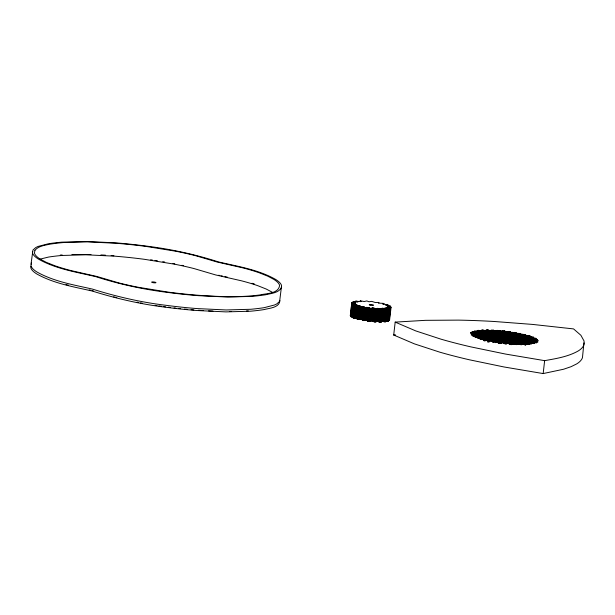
<?xml version="1.0" encoding="UTF-8"?>
<svg xmlns="http://www.w3.org/2000/svg" width="615" height="615" viewBox="0 0 615 615"><rect width="100%" height="100%" fill="white"/><g stroke="black" fill="none" stroke-linecap="round" stroke-linejoin="round"><path stroke-width="0.92" d="M529.331 343.201L531.352 344L525.91 343.562L527.355 344.362L526.379 344.423L521.874 343.739L522.665 344.508L521.543 344.515L517.246 343.724L517.353 344.438L512.303 343.508L511.703 344.146L508.513 343.232L505.83 343.639L503.224 342.693L499.918 342.932L497.973 341.986L492.976 341.855L494.099 330.463C491.216 329.986 489.947 331.024 486.273 329.932M30.973 264.304L32.964 250.036L35.755 247.561L38.022 246.454L48.37 243.771A158.193 28.828 6.5 0 1 61.761 242.156L86.4 241.464L115.397 242.848A105.119 19.157 6.5 0 1 146.186 246.069C170.678 249.113 194.87 254.31 218.356 261.882C237.79 266.487 258.108 269.508 275.712 279.471A105.119 19.157 6.5 0 1 281.578 285.698L279.633 301.388L276.85 303.871L274.582 304.971L264.227 307.661A158.193 28.828 6.5 0 1 250.835 309.268L226.197 309.96L197.207 308.584A105.119 19.157 6.5 0 1 166.411 305.355C141.266 302.372 116.573 296.638 92.442 289.096C73.562 284.807 53.943 281.578 36.885 271.953A105.119 19.157 6.5 0 1 31.019 265.726L31.496 262.951M351.565 315.918L350.289 315.649L351.818 302.519L355.893 302.542L352.81 301.742L353.248 301.573L357.876 301.896M350.604 315.718L351.818 302.519M357.638 318.409L353.179 317.924L354.655 305.009L357.107 304.748L356.516 304.41L354.855 304.256L353.387 317.163L350.827 316.61L352.08 302.811M350.827 316.61L351.519 312.904M351.726 311.059L352.041 308.3M352.357 305.532L352.564 303.687L355.601 303.664M351.157 316.871L352.418 302.88M351.519 316.925L352.987 304.018L352.564 303.687M351.903 316.979L352.987 304.018M352.249 317.033L353.371 304.071M352.579 317.071L353.725 304.118M352.879 317.109L354.048 304.164M353.148 317.14L354.855 304.256M353.594 317.186L353.979 314.15M354.225 311.651L354.54 308.884M354.855 306.116L355.063 304.271M353.771 317.202L353.986 315.357M355.032 306.139L355.247 304.294M353.863 318.186L355.332 305.278L354.655 305.009M354.232 318.224L355.708 305.309L360.082 305.801M354.617 318.255L356.093 305.348M354.97 318.286L356.439 305.371M355.293 318.309L356.762 305.394M355.585 318.324L357.054 305.417M355.839 318.339L357.307 305.432M356.07 318.347L357.538 305.44M356.262 318.355L357.73 305.447M356.423 318.362L357.899 305.447M356.562 318.362L358.03 305.455M356.746 318.362L358.222 305.455M356.923 318.362L358.391 305.455M357.092 318.362L358.56 305.455M362.612 319.685L357.177 319.223L358.791 305.463M357.177 319.223L358.922 305.471M357.83 316.233L358.238 311.928M358.46 310.706L358.976 305.478M357.93 316.195L358.268 312.874M358.56 310.66L359.114 305.494M358.038 316.164L358.245 314.319M358.668 310.629L358.876 308.784M358.145 319.477L359.614 306.562L358.645 306.316L360.082 305.832M358.491 319.485L359.96 306.578L364.08 306.777L362.42 320.392C365.587 319.669 368.108 321.491 370.745 320.999L372.329 308.038L376.011 308.991L377.456 308.645L375.942 321.799L374.535 321.906L372.652 321.13L374.043 308.192M358.845 319.493L360.313 306.585M359.16 319.5L360.628 306.585M359.444 319.5L360.913 306.585M359.698 319.5L361.166 306.585M359.913 319.493L361.389 306.585M360.106 319.485L361.582 306.578M360.267 319.477L361.735 306.57M360.398 319.477L361.874 306.562M360.505 319.469L361.981 306.554M360.651 319.454L362.127 306.539M360.782 319.439L362.25 306.524M360.913 319.423L362.381 306.508M361.043 319.416L362.573 306.501M361.159 319.416L362.689 306.501M361.266 319.416L362.835 306.516L361.474 319.439M361.697 319.493L363.165 306.585M362.02 319.562L363.496 306.654M362.42 320.392L363.819 306.724M362.742 318.017L364.003 306.947M362.888 317.955L363.165 315.088M363.411 313.35L363.796 309.553M363.58 320.607L365.056 307.692C367.785 306.401 369.992 309.207 372.329 308.038M363.865 320.592L365.341 307.677M364.149 320.569L365.618 307.661M364.395 320.553L365.871 307.638M364.618 320.53L366.086 307.623M364.81 320.507L366.279 307.6M364.972 320.492L366.44 307.577M365.11 320.469L366.578 307.554M365.218 320.446L366.694 307.538M365.31 320.43L366.855 307.5M365.471 320.384L366.94 307.477M365.541 320.354L367.086 307.423M365.702 320.315L367.263 307.392M365.833 320.3L367.355 307.385M365.925 320.3L367.478 307.392M366.079 320.307L367.547 307.4M366.34 320.354L367.808 307.439M366.701 320.407L368.177 307.492M367.07 320.461L368.546 307.546M367.439 320.515L368.839 307.592M367.547 320.561L368.939 307.615M367.655 320.846L369.038 307.669M367.77 320.945L369.177 307.984M367.855 321.015L369.323 308.1M367.962 321.084L369.43 308.169M368.085 321.153L369.561 308.246M368.239 321.238L369.715 308.33M368.4 321.322L369.876 308.407M369.646 321.468L371.114 308.553M369.838 321.43L371.306 308.515M370.022 321.384L371.498 308.476M370.184 321.345L371.652 308.438M370.315 321.307L371.791 308.392M370.43 321.268L371.898 308.353M370.514 321.23L372.06 308.284M370.637 321.161L372.198 308.123M370.745 320.999L372.467 308.023M370.96 320.938L372.536 308.03M371.068 320.938L372.798 308.054M371.329 320.961L373.174 308.092M371.706 320.999L373.551 308.123M372.613 321.115L373.843 308.146M372.536 321.084L373.92 308.161M372.767 321.176L374.166 308.23M372.875 321.268L374.297 308.307M374.42 308.399L373.074 321.384L374.55 308.469M373.174 321.422L374.643 308.515M373.29 321.476L374.758 308.569M373.436 321.537L374.904 308.622M373.605 321.599L375.073 308.692M373.797 321.668L375.265 308.761M374.02 321.745L375.496 308.838M374.281 321.829L375.75 308.914M374.535 321.906L376.011 308.991M375.734 321.976L377.326 308.361L382.73 309.176L381.638 308.407M375.819 321.922L377.41 308.361M375.942 321.799L377.656 308.369M376.188 321.276L378.002 308.376M376.534 321.284L378.348 308.384M376.872 321.291L378.609 308.392M381.308 318.455L380.993 321.222L385.674 321.783L387.143 308.868L382.799 308.307L381.262 322.083L380.224 322.099L377.264 321.314L378.694 308.399M377.364 321.33L378.786 308.415M377.533 321.376L378.894 308.438M377.648 321.407L379.117 308.499M377.764 321.453L379.232 308.546M377.871 321.499L379.347 308.584M378.002 321.545L379.478 308.63M378.102 321.576L379.57 308.668M378.225 321.614L379.693 308.707M378.371 321.66L379.839 308.745M378.548 321.707L380.016 308.799M378.755 321.76L380.224 308.853M378.994 321.822L380.462 308.907M379.255 321.883L380.731 308.976M379.555 321.953L381.031 309.045M379.893 322.029L381.362 309.114M380.224 322.099L381.692 309.184M381.554 315.172L381.769 313.327M381.623 315.687L381.938 312.92M382.253 310.16L382.799 308.307M381.262 322.083L381.292 318.97M381.577 317.186L381.923 313.435M382.207 311.651L382.445 308.822M381.177 321.937L382.753 308.3M381.492 321.238L382.907 308.315M381.631 321.261L383.03 308.338M381.777 321.291L383.245 308.384M381.938 321.33L383.406 308.423M382.1 321.376L383.568 308.469M382.276 321.422L383.745 308.507M382.399 321.445L383.875 308.538M382.561 321.484L384.029 308.569M382.745 321.514L384.214 308.607M382.961 321.56L384.437 308.653M383.214 321.607L384.683 308.699M383.499 321.66L384.967 308.745M383.806 321.707L385.282 308.799M384.152 321.76L385.62 308.853M384.529 321.822L386.005 308.914M384.898 321.876L386.366 308.961M385.674 321.783L385.551 319.1M385.889 317.009L386.182 313.565M386.52 311.474L386.812 308.038L384.982 308.015M378.694 303.126L383.214 303.356L384.183 303.61L382.768 304.125L387.504 304.648L388.18 304.909L385.705 305.186L390.21 305.963L390.533 306.216L387.25 306.239L391.079 307.185L386.943 307.385L390.025 308.184L388.549 321.091L385.482 320.969L385.697 319.124M385.905 317.279L386.328 313.589M386.535 311.743L386.812 308.038M385.528 321.699L386.958 308.061M385.866 321.022L387.135 308.084M386.105 321.053L387.335 308.115M386.374 321.084L387.573 308.146M386.674 321.122L388.142 308.215L390.025 308.184M387.004 321.161L388.472 308.246M387.358 321.191L388.826 308.284M387.742 321.23L389.21 308.315M388.111 321.261L389.579 308.346M388.411 320.092L388.726 317.325M388.934 315.48L389.357 311.79M389.564 309.952L389.779 308.107M389.995 307.369L388.526 320.284L389.549 320.315L388.949 319.946M388.857 320.3L390.325 307.385M389.21 320.307L390.686 307.4M389.549 320.315L391.079 307.185M393.708 335.021L395.184 322.114L425.48 320.33L458.467 320.123A199.936 36.439 6.5 0 1 494.145 321.484L532.505 324.413L573.564 328.91L580.891 335.283L584.096 341.087L582.474 357.553A199.936 36.439 6.5 0 1 576.693 363.903L571.051 366.694L563.586 369.238L543.168 373.566L504.023 366.971L469.499 359.813A199.936 36.439 6.5 0 1 439.61 352.111L414.349 343.846L393.708 335.021L395.537 334.875M473.827 335.506L474.142 332.715L475.118 332.538M473.981 335.244C476.625 332 464.625 332.554 474.142 332.715M474.096 335.513L474.411 332.746M474.211 335.521L474.526 332.753M474.326 335.529L474.749 332.761M474.457 335.529L474.934 331.831L476.94 331.808L476.41 336.428M474.626 335.413L474.949 332.477L472.12 331.777M474.803 335.306L474.949 332.477M474.849 335.559L475.264 331.877M475.18 336.543L475.702 331.931M475.441 336.582L475.972 331.969M475.556 336.597L476.087 331.985M475.679 336.605L476.21 332M475.741 336.613L476.356 332M476.302 333.53L476.51 331.685L474.434 331.039L479.585 331.27L477.586 330.432L478.378 330.347L483.021 330.878M476.11 336.52L476.694 331.085M476.302 335.421L476.51 331.685M476.325 336.659L476.956 331.124M476.763 336.72L477.394 331.193M476.986 337.697L477.724 331.239M477.409 337.766L478.147 331.308M477.663 337.812L478.393 331.354M477.77 337.827L478.508 331.377M477.893 337.843L478.624 331.393M477.955 337.85L478.747 331.4L478.047 337.858M478.447 337.789L479.177 331.331M478.731 336.966L479.223 333.03M478.831 337.689L479.508 331.208M478.908 337.943L479.754 330.562M479.177 337.989L480.015 330.609M479.423 338.027L480.261 330.655M482.744 339.626C486.788 338.273 475.841 339.149 479.838 338.112L480.684 330.732M480.046 339.088L480.991 330.793M480.438 339.173L481.384 330.87M480.669 339.219L481.614 330.924M480.769 339.242L481.714 330.939M480.945 339.272L481.829 330.962M481.007 339.272L481.999 330.978M481.545 339.234L482.583 330.032L481.568 330.078L483.006 330.862L482.045 339.196M481.822 339.057L482.237 335.367M482.452 333.522L482.767 330.755M481.968 339.334L482.675 330.047M482.229 339.388L483.013 330.117M482.521 339.449L483.282 330.163M482.79 339.503L483.567 330.224M483.036 339.557L483.836 330.278M483.259 339.603L484.082 330.332M483.744 338.765L484.689 330.47L484.312 330.378M483.813 340.679L484.689 330.47M484.166 340.764L484.966 330.532M484.366 340.818L485.32 330.624M484.466 340.841L485.527 330.678M484.735 339.957L485.619 330.701M484.797 339.964L485.888 330.739L487.095 330.701L486.257 329.94M485.42 339.949L486.465 330.724M485.527 340.564L485.735 338.719M486.158 335.029L486.365 333.184M485.627 340.633L485.835 338.788M486.15 336.021L486.465 333.253M485.781 340.725L485.988 338.88M486.196 337.035L486.934 330.586M485.896 340.856L487.034 330.639M486.257 340.08L487.418 329.94M486.35 340.095L487.503 329.955M486.657 340.172L487.81 330.024M486.896 340.226L488.049 330.086M487.157 340.295L488.31 330.147M487.395 340.349L488.548 330.209M487.61 340.41L488.771 330.263M492.83 341.479C492.677 339.98 487.995 341.971 487.803 340.464L488.971 330.317M488.002 342.094L489.302 330.409M488.033 342.071L488.241 340.187L482.744 339.649M488.279 341.548L489.54 330.486M488.579 341.64L489.84 330.578M488.748 341.702L490.009 330.632M488.925 341.748L490.094 330.655M489.04 341.771L490.301 330.701M489.086 341.771L490.347 330.709M489.732 341.779L490.993 330.716M490.416 340.149L490.824 335.682M491.047 334.622L491.57 330.009M490.478 340.756L491.562 330.524M490.486 340.871L491.693 330.662M491.47 341.125L492.73 330.055L491.585 341.148M491.854 341.225L493.115 330.155M492.062 341.287L493.322 330.217M492.284 341.356L493.545 330.286M492.484 341.417L493.745 330.347M492.669 341.479L493.93 330.409M493.007 342.555L494.099 330.463M493.199 342.624L494.375 330.562M493.545 341.794L494.568 330.632M493.676 341.855L494.806 330.732M493.822 341.902L494.937 330.785M493.93 341.925L495.006 330.816M493.976 341.932L495.236 330.87C500.041 330.493 506.03 331.324 510.819 332.377C514.401 332.046 516.077 333.553 519.283 333.43C518.876 334.206 529.123 334.637 524.903 335.298M494.668 341.971L495.928 330.901M495.359 342.009L496.62 330.947M495.375 342.686L496.782 330.616M495.444 342.563L496.897 330.478M495.598 342.409L497.02 330.378M495.744 342.309L497.166 330.301L495.851 342.294M497.105 342.394L498.442 330.401M497.174 342.417L498.542 330.424M497.397 342.493L498.765 330.509M497.566 342.555L498.926 330.57M497.743 342.624L499.111 330.639M497.904 342.693L499.265 330.701M498.05 342.747L499.411 330.762M498.173 342.809L499.541 330.816M498.381 342.901L499.749 330.916M498.527 342.978L499.895 330.985M498.696 343.07L500.064 331.085M498.834 343.155L500.156 331.139M498.942 343.193L500.264 331.193M499.042 343.208L500.356 331.216M499.757 343.27L501.125 331.285M500.472 343.339L501.84 331.347M500.518 343.339L501.994 331.324M500.656 343.293L502.132 331.185M500.841 343.124L502.201 331.139M500.956 343.055L502.394 331.031M501.117 342.978L502.486 330.993M501.217 342.939L502.586 330.947M501.333 342.893L502.809 330.87M502.955 330.824L501.594 342.809L503.093 330.816M502.993 342.947L504.331 330.947M503.055 342.962L504.415 330.978M503.216 343.047L504.584 331.055M503.339 343.108L504.707 331.116M503.47 343.178L504.83 331.185M503.585 343.239L504.946 331.254M505.046 331.308L503.685 343.301L505.138 331.37M503.908 343.447L505.269 331.462M503.993 343.516L505.361 331.531M504.162 343.685L505.453 331.623M505.576 331.723L504.285 343.739L505.699 331.762M505.053 343.831L506.414 331.846M505.768 343.923L507.183 331.939M505.868 343.923L507.329 331.916M506.007 343.893L507.452 331.862M506.237 343.793L507.606 331.808M506.368 343.747L507.736 331.762M506.56 343.693L507.921 331.708M506.675 343.662L508.044 331.677M506.806 343.631L508.175 331.646M506.96 343.601L508.321 331.616M507.121 343.57L508.49 331.577M507.275 343.539L508.643 331.554M507.483 343.508L508.92 331.508M507.583 343.501L509.005 331.516M508.928 343.708L510.227 331.685M509.036 343.785L510.396 331.793M509.182 343.908L510.473 331.854M509.297 344.031L510.611 331.985M509.397 344.169L510.704 332.092M509.504 344.431L510.796 332.246M509.589 344.446L510.911 332.454M510.389 343.639L511.649 332.569M510.988 344.669L512.403 332.684M511.088 344.669L512.503 332.684M511.211 344.661L512.641 332.661M511.396 344.623L512.764 332.63M511.619 344.577L512.987 332.584M511.795 344.538L513.164 332.554M512.057 344.5L513.425 332.515M512.21 344.477L513.579 332.492M512.387 344.454L513.756 332.469M512.579 344.438L513.948 332.446M512.795 344.415L514.155 332.423M512.987 344.392L514.355 332.408M513.248 344.377L514.609 332.384M513.325 344.369L514.724 332.384M513.417 344.377L514.778 332.392M514.686 344.354L515.954 332.6M514.747 344.377L516.039 332.7M515.408 344.5L516.669 333.438M516.07 344.631L517.33 333.561M516.116 344.631L517.43 333.568M516.223 344.638L517.576 333.568M516.392 344.623L517.653 333.561M516.562 344.608L517.822 333.538M516.846 344.569L518.107 333.507M517.069 344.554L518.33 333.484M517.392 344.531L518.653 333.461M517.584 344.515L518.845 333.453M517.792 344.508L519.052 333.438M518.022 344.492L519.283 333.43M518.268 344.485L519.529 333.415M518.499 344.477L519.76 333.407M518.799 344.469L520.059 333.399M518.891 344.469L520.182 333.407M518.983 344.477L520.244 333.415M519.56 344.423L520.713 334.206M519.644 344.315L520.805 334.168M519.783 344.246L519.99 342.401M520.198 340.556L520.621 336.874M520.382 340.441L520.644 338.55M520.159 344.561L521.32 334.414M521.912 334.552L520.805 344.707L522.074 334.568M521.028 344.715L522.181 334.568M521.12 344.715L522.273 334.568M521.312 344.7L522.466 334.56M521.651 344.684L522.812 334.545M522.027 343.754L523.073 334.529M522.396 343.747L523.45 334.522M522.612 343.747L523.665 334.522M522.858 343.747L523.903 334.522M523.111 343.747L524.165 334.522M523.396 343.747L524.449 334.522M523.657 343.747L524.703 334.529M523.849 344.546L525.041 334.537M524.072 344.462L525.133 334.537M524.695 340.725L524.91 338.88M524.403 344.7L525.448 335.483L524.903 335.321M524.964 344.861L525.963 335.629L525.448 335.483M525.018 344.869L526.133 335.652L529.523 335.759L530.384 336.044L528.516 336.443L533.167 337.035L533.797 337.304L531.383 337.566L535.88 338.304L536.311 338.565L533.443 338.696L537.61 339.526L534.589 339.788L538.394 340.71L534.727 341.048L537.91 341.971L533.805 341.909L536.818 342.678L536.403 342.863L531.99 342.632L534.235 343.516L529.338 343.185M525.195 344.877L526.248 335.659M525.295 344.877L526.348 335.659M525.525 344.877L526.571 335.659M525.902 344.877L526.955 335.659M526.309 343.962L527.255 335.659M526.717 343.97L527.662 335.675M526.963 343.977L527.908 335.675M527.224 343.985L528.17 335.69M527.509 344L528.454 335.698M528.523 336.42L527.662 343.816L528.646 336.397M527.808 344.016L528.754 335.713M528.293 340.987L528.608 338.219M528.108 343.977L528.946 336.597M528.623 344.154L529.369 336.759M528.685 344.162L529.53 336.782M528.808 344.169L529.646 336.789M528.915 344.169L529.761 336.797M529.161 344.177L530.007 336.805M529.577 344.2L530.422 336.82M530.007 343.293L530.737 336.836M530.445 343.316L531.183 336.866M530.699 343.339L531.437 336.882M530.853 343.085L531.568 337.543M531.068 343.27L531.714 336.897M531.46 340.303L531.668 338.458M531.414 343.439L532.013 337.896M531.529 343.454L532.106 337.912M531.652 343.47L532.283 337.935M531.767 343.478L532.398 337.943M532.029 343.493L532.659 337.966M532.567 342.609L533.097 337.996M532.905 342.64L533.428 338.027M532.89 343.324L533.482 338.688M533.044 343.293L533.574 338.688M533.144 343.293L533.666 338.68M533.428 342.709L533.82 339.011M533.536 342.732L533.897 339.034M533.659 342.747L534.074 339.057M533.774 342.763L534.189 339.073M534.035 342.786L534.458 339.103M534.35 342.701L534.666 339.78M534.458 342.54L534.773 339.78M534.612 342.64L534.904 339.149M534.635 342.632L534.965 340.126M534.873 341.986L535.081 340.149M535.135 342.025L535.35 340.18M543.168 373.566L544.636 360.651C556.06 358.614 567.922 356.769 578.162 350.996A199.936 36.439 6.5 0 0 583.95 344.646L584.25 342.901M350.289 315.649L351.373 315.457M281.632 287.128C279.056 293.032 271.146 293.34 265.695 294.746A158.193 28.828 6.5 0 1 252.311 296.361L227.665 297.053L198.676 295.677A105.119 19.157 6.5 0 1 167.887 292.448C143.387 289.404 119.195 284.207 95.709 276.635C76.268 272.03 55.965 269.009 38.353 259.046A105.119 19.157 6.5 0 1 32.495 252.819L32.441 251.397M488.241 340.187L487.803 340.464M363.872 307.031L363.896 307.485L365.056 307.692M378.656 303.057L378.94 302.434L375.288 302.519L371.721 301.365L368.992 301.773L366.824 300.927L364.226 301.535L360.106 300.75L361.197 301.519L360.159 301.627L355.693 301.05L357.876 301.88M357.33 319.1L357.915 318.878M480.4 338.035L479.838 338.112M472.105 331.762L474.934 331.831M39.806 259.199L48.539 257.062A155.718 28.375 6.5 0 1 61.723 255.479L85.846 254.802L114.267 256.147A103.128 18.796 6.5 0 1 144.479 259.315L173.96 264.089A96.647 17.612 6.5 0 1 194.079 268.586L215.65 274.936L241.411 280.794A96.647 17.612 6.5 0 1 257.893 285.729L266.218 289.042L272.384 292.302M381.638 308.361L382.461 308.315M475.134 337.143L477.555 336.874L473.081 336.159L472.612 335.882L475.503 335.752L471.282 334.906L474.334 334.668L470.521 333.63L474.18 333.392M353.179 317.924L355.201 317.694M60.293 255.071L62.161 254.941M246.446 310.982L248.275 310.859M351.096 316.594L352.61 316.556M71.909 254.449L91.005 254.518M229.733 311.498L231.594 311.505M212.99 311.113L208.523 310.89M100.883 254.925L105.488 255.179M111.107 255.556L113.921 255.755M198.484 310.252L203.088 310.575M150.69 259.814L152.397 260.053M158.893 305.909L161.714 306.301M163.605 306.562L165.489 306.824M154.934 260.445L157.463 260.829M155.165 305.332L157.025 305.624M544.636 360.651L505.492 354.055L470.975 346.906A199.936 36.439 6.5 0 1 441.078 339.196L415.817 330.932L395.184 322.114M162.798 261.698L164.666 262.013M172.953 263.504L174.783 263.843M136.945 302.188L138.736 302.526M140.528 302.857L142.319 303.187M352.733 302.949L355.562 303.61M224.913 276.635L227.358 277.157M181.886 265.296L183.601 265.672M221.285 275.843L222.668 276.15M89.237 289.919L90.659 290.234M218.679 275.236L219.955 275.535M92.035 290.549L93.365 290.864M387.312 320.73L388.549 321.091M113.629 296.837L116.827 297.691M251.989 283.269L254.395 283.992M384.721 321.353L385.367 321.614M475.126 337.151L480.423 338.012M384.99 308.069L387.143 308.868M279.887 300.55C279.494 307.784 269.347 308.107 264.004 309.599A158.193 28.828 6.5 0 1 250.62 311.205L225.974 311.897L196.985 310.521A105.119 19.157 6.5 0 1 166.196 307.292C141.043 304.31 116.35 298.575 92.219 291.033C73.339 286.744 53.72 283.515 36.662 273.89A105.119 19.157 6.5 0 1 30.804 267.663L30.75 266.241M193.84 309.899A103.128 18.796 6.5 0 1 191.034 309.66M187.268 309.322A103.128 18.796 6.5 0 1 184.439 309.045M180.649 308.653A103.128 18.796 6.5 0 1 178.757 308.453M175.905 308.13A103.128 18.796 6.5 0 1 174.014 307.907M170.217 307.446A103.128 18.796 6.5 0 1 168.318 307.208M68.611 285.252A96.647 17.612 6.5 0 1 66.005 284.561M34.924 250.29L34.463 253.019A103.128 18.796 6.5 0 0 40.213 259.13L46.379 262.39L54.712 265.695A96.647 17.612 6.5 0 0 71.194 270.638L96.939 276.489L118.518 282.839A96.647 17.612 6.5 0 0 138.636 287.343L168.118 292.11A103.128 18.796 6.5 0 0 198.33 295.277C218.679 296.707 239.22 297.629 259.515 295.008C265.972 293.363 278.395 294.001 279.61 285.498A103.128 18.796 6.5 0 0 273.86 279.394L267.686 276.135L259.361 272.822A96.647 17.612 6.5 0 0 242.879 267.879L217.126 262.028L195.547 255.679A96.647 17.612 6.5 0 0 175.429 251.174L145.947 246.407A103.128 18.796 6.5 0 0 115.743 243.24L87.315 241.887L63.191 242.564A155.718 28.375 6.5 0 0 50.015 244.155C44.803 245.316 38.568 245.923 34.924 250.29M152.543 282.569A2.183 0.4 6.5 0 0 155.949 282.654A2.183 0.4 6.5 0 0 152.881 281.916A2.183 0.4 6.5 0 0 152.543 282.569M370.061 305.125A2.183 0.4 6.5 0 0 373.559 305.255A2.183 0.4 6.5 0 0 370.63 304.502A2.183 0.4 6.5 0 0 370.061 305.125"/></g></svg>
